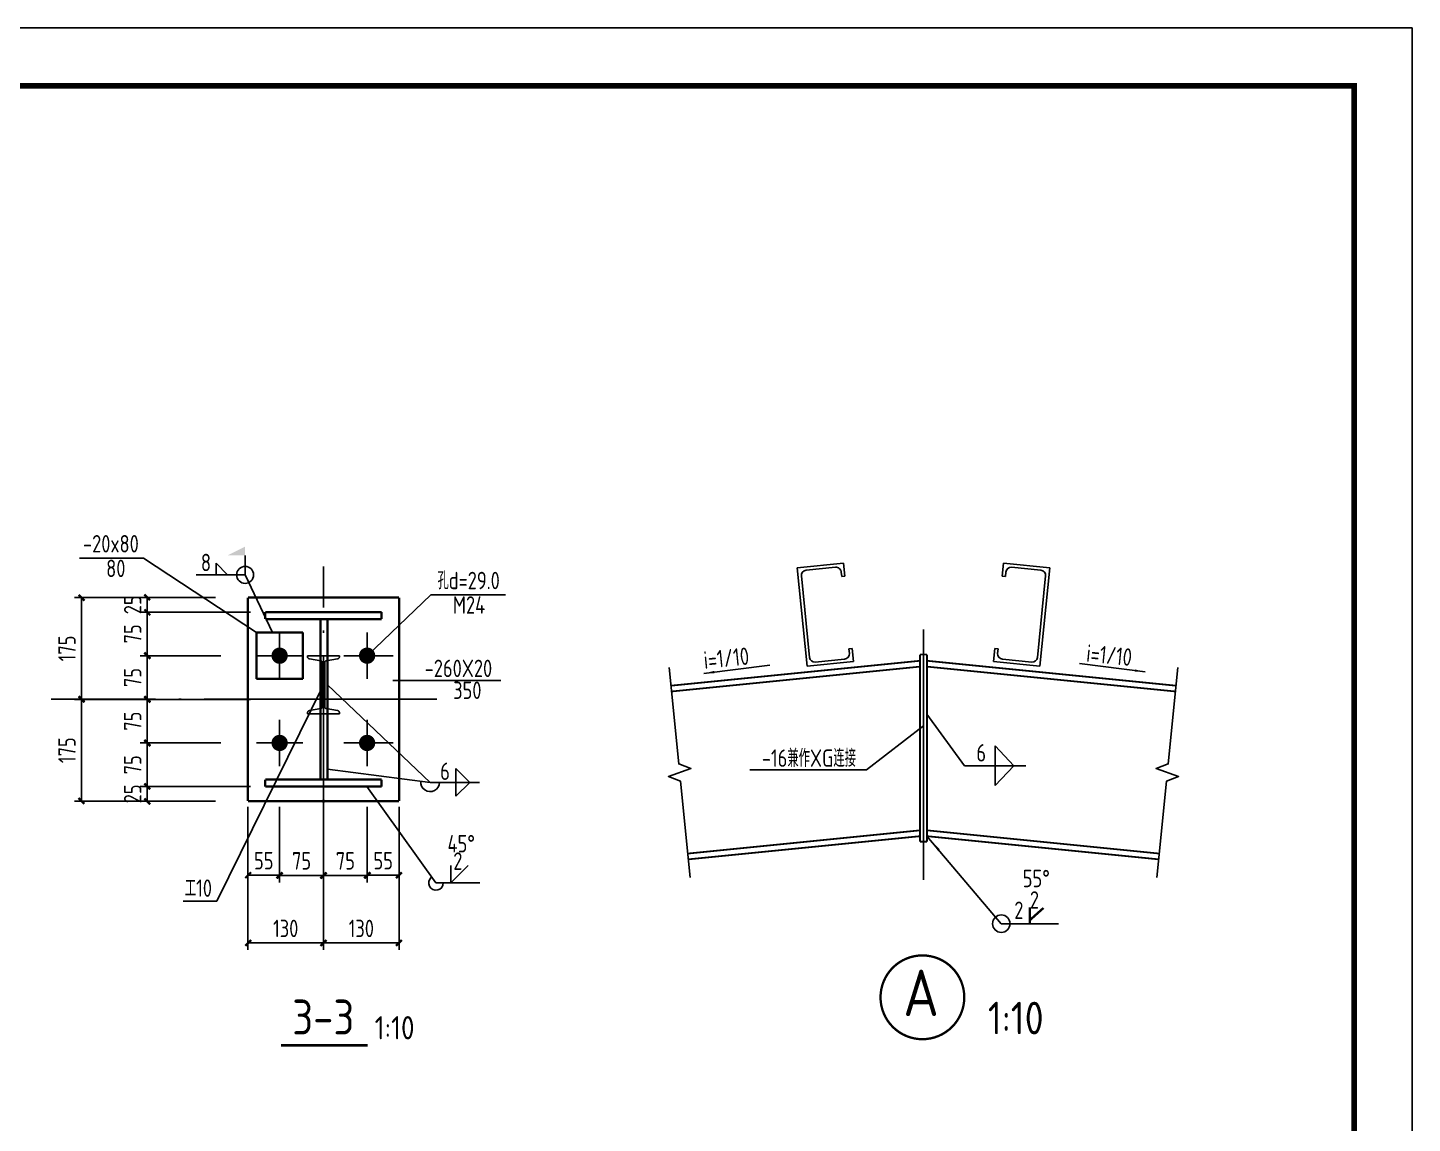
# Model space of a CAD drawing. Header units: millimetres. Extents: x 865974 to 875117, y 40174 to 44891.
# Drawn here: x 870363.5 to 870601.6, y 40579.3 to 40767.6 of the extents above; entities that cross this region are included whole.
import ezdxf

# ---------------------------------------------------------------- set-up
doc = ezdxf.new("R2010")
doc.units = ezdxf.units.MM
doc.header["$LTSCALE"] = 1000
doc.header["$MEASUREMENT"] = 0
for name, pattern in [('2', [11.4, 9, -0.9, 0.6, -0.9]), ('6', [8.75, 5, -1.25, 1.25, -1.25]), ('DASH', [0.35, 0.25, -0.1]), ('DOTE', [2.42, 2, -0.2, 0.02, -0.2])]:
    doc.linetypes.add(name, pattern=pattern)
for name, color, linetype in [('10', 7, 'Continuous'), ('1000', 2, 'Continuous'), ('111', 253, '6'), ('D2', 6, 'Continuous'), ('DIM', 7, 'Continuous'), ('DOTE', 1, 'DOTE'), ('FEN', 21, 'Continuous'), ('LAYER1', 51, 'Continuous'), ('M_Thin', 7, 'Continuous'), ('Prof', 2, 'Continuous'), ('STRUCTURE', 7, 'Continuous'), ('中文', 7, 'Continuous'), ('尺寸标注', 7, 'Continuous'), ('文字', 7, 'Continuous'), ('柱子', 8, 'Continuous'), ('焊缝标注', 3, 'Continuous'), ('独立基础', 2, 'Continuous'), ('编号标注', 253, 'Continuous'), ('螺栓孔标注', 253, 'Continuous'), ('轴线', 253, '2'), ('钢板标注', 253, 'Continuous')]:
    doc.layers.add(name, color=color, linetype=linetype)
doc.styles.add('GBHZ', font='gbenor.shx', dxfattribs={"width": 0.9, "bigfont": 'gbcbig.shx'})
doc.dimstyles.new('Y10', dxfattribs={"dimscale": 0, "dimtxt": 3, "dimasz": 0.01, "dimexe": 1.2, "dimexo": 1, "dimgap": 1, "dimtad": 1, "dimdec": 0, "dimlfac": 10, "dimzin": 0, "dimdsep": 46, "dimtxsty": 'GBHZ', "dimblk1": 'DX', "dimblk2": 'DX', "dimsah": 1, "dimcen": 0.09, "dimdle": 1, "dimadec": 0, "dimazin": 0, "dimtfac": 1, "dimtdec": 0, "dimtix": 1, "dimtmove": 2, "dimatfit": 3, "dimldrblk": 'DX', "dimfxl": 0, "dimtolj": 1, "dimtzin": 0, "dimarcsym": 0})

# ---------------------------------------------------------------- blocks, each defined once
blk = doc.blocks.new('DX')
at = {"color": 0, "linetype": 'ByBlock', "const_width": 40}
blk.add_lwpolyline([(-54, -51), (46, 49)], dxfattribs=at)
blk = doc.blocks.new('*D263')
at = {"layer": 'Defpoints', "color": 0, "linetype": 'ByBlock', "transparency": 16777216}
for p in [(870414.38, 40626.63), (870427.38, 40626.63), (870427.38, 40610.25)]:
    blk.add_point(p, dxfattribs=at)
at = {"layer": 'DIM', "color": 0, "linetype": 'ByBlock', "lineweight": -2, "transparency": 16777216}
for p, q in [((870414.38, 40625.63), (870414.38, 40609.05)), ((870427.38, 40625.63), (870427.38, 40609.05)), ((870414.39, 40610.25), (870427.37, 40610.25))]:
    blk.add_line(p, q, dxfattribs=at)
at = {"layer": 'DIM', "color": 0, "linetype": 'ByBlock', "lineweight": -2, "transparency": 16777216, "xscale": 0.01, "yscale": 0.01, "zscale": 0.01, "rotation": 180}
blk.add_blockref('DX', (870414.38, 40610.25), dxfattribs=at)
at = {"layer": 'DIM', "color": 0, "linetype": 'ByBlock', "lineweight": -2, "transparency": 16777216, "xscale": 0.01, "yscale": 0.01, "zscale": 0.01}
blk.add_blockref('DX', (870427.38, 40610.25), dxfattribs=at)
at = {"layer": 'DIM', "color": 0, "linetype": 'ByBlock', "transparency": 16777216, "insert": (870420.88, 40612.75), "char_height": 3, "attachment_point": 5, "style": 'GBHZ'}
blk.add_mtext('\\A1;130', dxfattribs=at)
blk = doc.blocks.new('*D264')
at = {"layer": 'Defpoints', "color": 0, "linetype": 'ByBlock', "transparency": 16777216}
for p in [(870401.38, 40626.63), (870414.38, 40627.9), (870401.38, 40610.25)]:
    blk.add_point(p, dxfattribs=at)
at = {"layer": 'DIM', "color": 0, "linetype": 'ByBlock', "lineweight": -2, "transparency": 16777216}
for p, q in [((870414.38, 40626.9), (870414.38, 40609.05)), ((870401.38, 40625.63), (870401.38, 40609.05)), ((870414.37, 40610.25), (870401.39, 40610.25))]:
    blk.add_line(p, q, dxfattribs=at)
at = {"layer": 'DIM', "color": 0, "linetype": 'ByBlock', "lineweight": -2, "transparency": 16777216, "xscale": 0.01, "yscale": 0.01, "zscale": 0.01, "rotation": 180}
blk.add_blockref('DX', (870401.38, 40610.25), dxfattribs=at)
at = {"layer": 'DIM', "color": 0, "linetype": 'ByBlock', "lineweight": -2, "transparency": 16777216, "xscale": 0.01, "yscale": 0.01, "zscale": 0.01}
blk.add_blockref('DX', (870414.38, 40610.25), dxfattribs=at)
at = {"layer": 'DIM', "color": 0, "linetype": 'ByBlock', "transparency": 16777216, "insert": (870407.88, 40612.75), "char_height": 3, "attachment_point": 5, "style": 'GBHZ'}
blk.add_mtext('\\A1;130', dxfattribs=at)
blk = doc.blocks.new('*D265')
at = {"layer": 'Defpoints', "color": 0, "linetype": 'ByBlock', "transparency": 16777216}
for p in [(870393.23, 40669.63), (870372.78, 40652.13), (870390.23, 40652.13)]:
    blk.add_point(p, dxfattribs=at)
at = {"layer": 'DIM', "color": 0, "linetype": 'ByBlock', "lineweight": -2, "transparency": 16777216}
for p, q in [((870392.23, 40669.63), (870371.58, 40669.63)), ((870372.78, 40669.62), (870372.78, 40652.14)), ((870389.23, 40652.13), (870371.58, 40652.13))]:
    blk.add_line(p, q, dxfattribs=at)
at = {"layer": 'DIM', "color": 0, "linetype": 'ByBlock', "lineweight": -2, "transparency": 16777216, "xscale": 0.01, "yscale": 0.01, "zscale": 0.01}
for p, rotation in [((870372.78, 40669.63), 90), ((870372.78, 40652.13), 270)]:
    blk.add_blockref('DX', p, dxfattribs=dict(at, rotation=rotation))
at = {"layer": 'DIM', "color": 0, "linetype": 'ByBlock', "transparency": 16777216, "insert": (870370.28, 40660.88), "char_height": 3, "attachment_point": 5, "rotation": 90, "style": 'GBHZ'}
blk.add_mtext('\\A1;175', dxfattribs=at)
blk = doc.blocks.new('*D266')
at = {"layer": 'Defpoints', "color": 0, "linetype": 'ByBlock', "transparency": 16777216}
for p in [(870372.78, 40652.13), (870390.23, 40652.13), (870393.23, 40634.63)]:
    blk.add_point(p, dxfattribs=at)
at = {"layer": 'DIM', "color": 0, "linetype": 'ByBlock', "lineweight": -2, "transparency": 16777216}
for p, q in [((870389.23, 40652.13), (870371.58, 40652.13)), ((870372.78, 40634.64), (870372.78, 40652.12)), ((870392.23, 40634.63), (870371.58, 40634.63))]:
    blk.add_line(p, q, dxfattribs=at)
at = {"layer": 'DIM', "color": 0, "linetype": 'ByBlock', "lineweight": -2, "transparency": 16777216, "xscale": 0.01, "yscale": 0.01, "zscale": 0.01}
for p, rotation in [((870372.78, 40652.13), 90), ((870372.78, 40634.63), 270)]:
    blk.add_blockref('DX', p, dxfattribs=dict(at, rotation=rotation))
at = {"layer": 'DIM', "color": 0, "linetype": 'ByBlock', "transparency": 16777216, "insert": (870370.28, 40643.38), "char_height": 3, "attachment_point": 5, "rotation": 90, "style": 'GBHZ'}
blk.add_mtext('\\A1;175', dxfattribs=at)
blk = doc.blocks.new('*D267')
at = {"layer": 'Defpoints', "color": 0, "linetype": 'ByBlock', "transparency": 16777216}
for p in [(870401.38, 40634.63), (870406.84, 40634.63), (870401.38, 40621.89)]:
    blk.add_point(p, dxfattribs=at)
at = {"layer": 'DIM', "color": 0, "linetype": 'ByBlock', "lineweight": -2, "transparency": 16777216}
for p, q in [((870401.38, 40633.63), (870401.38, 40620.69)), ((870406.84, 40633.63), (870406.84, 40620.69)), ((870406.83, 40621.89), (870401.39, 40621.89))]:
    blk.add_line(p, q, dxfattribs=at)
at = {"layer": 'DIM', "color": 0, "linetype": 'ByBlock', "lineweight": -2, "transparency": 16777216, "xscale": 0.01, "yscale": 0.01, "zscale": 0.01, "rotation": 180}
blk.add_blockref('DX', (870401.38, 40621.89), dxfattribs=at)
at = {"layer": 'DIM', "color": 0, "linetype": 'ByBlock', "lineweight": -2, "transparency": 16777216, "xscale": 0.01, "yscale": 0.01, "zscale": 0.01}
blk.add_blockref('DX', (870406.84, 40621.89), dxfattribs=at)
at = {"layer": 'DIM', "color": 0, "linetype": 'ByBlock', "transparency": 16777216, "insert": (870404.11, 40624.39), "char_height": 3, "attachment_point": 5, "style": 'GBHZ'}
blk.add_mtext('\\A1;55', dxfattribs=at)
blk = doc.blocks.new('*D268')
at = {"layer": 'Defpoints', "color": 0, "linetype": 'ByBlock', "transparency": 16777216}
for p in [(870414.38, 40637.13), (870406.84, 40634.63), (870414.38, 40621.86)]:
    blk.add_point(p, dxfattribs=at)
at = {"layer": 'DIM', "color": 0, "linetype": 'ByBlock', "lineweight": -2, "transparency": 16777216}
for p, q in [((870414.38, 40636.13), (870414.38, 40620.66)), ((870406.84, 40633.63), (870406.84, 40620.66)), ((870406.85, 40621.86), (870414.37, 40621.86))]:
    blk.add_line(p, q, dxfattribs=at)
at = {"layer": 'DIM', "color": 0, "linetype": 'ByBlock', "lineweight": -2, "transparency": 16777216, "xscale": 0.01, "yscale": 0.01, "zscale": 0.01, "rotation": 180}
blk.add_blockref('DX', (870406.84, 40621.86), dxfattribs=at)
at = {"layer": 'DIM', "color": 0, "linetype": 'ByBlock', "lineweight": -2, "transparency": 16777216, "xscale": 0.01, "yscale": 0.01, "zscale": 0.01}
blk.add_blockref('DX', (870414.38, 40621.86), dxfattribs=at)
at = {"layer": 'DIM', "color": 0, "linetype": 'ByBlock', "transparency": 16777216, "insert": (870410.61, 40624.36), "char_height": 3, "attachment_point": 5, "style": 'GBHZ'}
blk.add_mtext('\\A1;75', dxfattribs=at)
blk = doc.blocks.new('*D269')
at = {"layer": 'Defpoints', "color": 0, "linetype": 'ByBlock', "transparency": 16777216}
for p in [(870396.81, 40669.63), (870384.08, 40667.13), (870402.81, 40667.13)]:
    blk.add_point(p, dxfattribs=at)
at = {"layer": 'DIM', "color": 0, "linetype": 'ByBlock', "lineweight": -2, "transparency": 16777216}
for p, q in [((870395.81, 40669.63), (870382.88, 40669.63)), ((870384.08, 40669.64), (870384.08, 40669.65)), ((870384.08, 40669.63), (870384.08, 40667.13)), ((870401.81, 40667.13), (870382.88, 40667.13)), ((870384.08, 40667.12), (870384.08, 40667.11))]:
    blk.add_line(p, q, dxfattribs=at)
at = {"layer": 'DIM', "color": 0, "linetype": 'ByBlock', "lineweight": -2, "transparency": 16777216, "xscale": 0.01, "yscale": 0.01, "zscale": 0.01}
for p, rotation in [((870384.08, 40669.63), 270), ((870384.08, 40667.13), 90)]:
    blk.add_blockref('DX', p, dxfattribs=dict(at, rotation=rotation))
at = {"layer": 'DIM', "color": 0, "linetype": 'ByBlock', "transparency": 16777216, "insert": (870381.58, 40668.38), "char_height": 3, "attachment_point": 5, "rotation": 90, "style": 'GBHZ'}
blk.add_mtext('\\A1;25', dxfattribs=at)
blk = doc.blocks.new('*D270')
at = {"layer": 'Defpoints', "color": 0, "linetype": 'ByBlock', "transparency": 16777216}
for p in [(870402.81, 40667.13), (870384.08, 40659.63), (870397.73, 40659.63)]:
    blk.add_point(p, dxfattribs=at)
at = {"layer": 'DIM', "color": 0, "linetype": 'ByBlock', "lineweight": -2, "transparency": 16777216}
for p, q in [((870401.81, 40667.13), (870382.88, 40667.13)), ((870384.08, 40667.12), (870384.08, 40659.64)), ((870396.73, 40659.63), (870382.88, 40659.63))]:
    blk.add_line(p, q, dxfattribs=at)
at = {"layer": 'DIM', "color": 0, "linetype": 'ByBlock', "lineweight": -2, "transparency": 16777216, "xscale": 0.01, "yscale": 0.01, "zscale": 0.01}
for p, rotation in [((870384.08, 40667.13), 90), ((870384.08, 40659.63), 270)]:
    blk.add_blockref('DX', p, dxfattribs=dict(at, rotation=rotation))
at = {"layer": 'DIM', "color": 0, "linetype": 'ByBlock', "transparency": 16777216, "insert": (870381.58, 40663.38), "char_height": 3, "attachment_point": 5, "rotation": 90, "style": 'GBHZ'}
blk.add_mtext('\\A1;75', dxfattribs=at)
blk = doc.blocks.new('*D271')
at = {"layer": 'Defpoints', "color": 0, "linetype": 'ByBlock', "transparency": 16777216}
for p in [(870384.08, 40637.13), (870402.81, 40637.13), (870396.81, 40634.63)]:
    blk.add_point(p, dxfattribs=at)
at = {"layer": 'DIM', "color": 0, "linetype": 'ByBlock', "lineweight": -2, "transparency": 16777216}
for p, q in [((870401.81, 40637.13), (870382.88, 40637.13)), ((870384.08, 40637.14), (870384.08, 40637.15)), ((870384.08, 40634.63), (870384.08, 40637.13)), ((870395.81, 40634.63), (870382.88, 40634.63)), ((870384.08, 40634.62), (870384.08, 40634.61))]:
    blk.add_line(p, q, dxfattribs=at)
at = {"layer": 'DIM', "color": 0, "linetype": 'ByBlock', "lineweight": -2, "transparency": 16777216, "xscale": 0.01, "yscale": 0.01, "zscale": 0.01}
for p, rotation in [((870384.08, 40637.13), 270), ((870384.08, 40634.63), 90)]:
    blk.add_blockref('DX', p, dxfattribs=dict(at, rotation=rotation))
at = {"layer": 'DIM', "color": 0, "linetype": 'ByBlock', "transparency": 16777216, "insert": (870381.58, 40635.88), "char_height": 3, "attachment_point": 5, "rotation": 90, "style": 'GBHZ'}
blk.add_mtext('\\A1;25', dxfattribs=at)
blk = doc.blocks.new('*D272')
at = {"layer": 'Defpoints', "color": 0, "linetype": 'ByBlock', "transparency": 16777216}
for p in [(870421.91, 40634.63), (870427.38, 40634.63), (870427.38, 40621.89)]:
    blk.add_point(p, dxfattribs=at)
at = {"layer": 'DIM', "color": 0, "linetype": 'ByBlock', "lineweight": -2, "transparency": 16777216}
for p, q in [((870421.91, 40633.63), (870421.91, 40620.69)), ((870427.38, 40633.63), (870427.38, 40620.69)), ((870421.92, 40621.89), (870427.37, 40621.89))]:
    blk.add_line(p, q, dxfattribs=at)
at = {"layer": 'DIM', "color": 0, "linetype": 'ByBlock', "lineweight": -2, "transparency": 16777216, "xscale": 0.01, "yscale": 0.01, "zscale": 0.01, "rotation": 180}
blk.add_blockref('DX', (870421.91, 40621.89), dxfattribs=at)
at = {"layer": 'DIM', "color": 0, "linetype": 'ByBlock', "lineweight": -2, "transparency": 16777216, "xscale": 0.01, "yscale": 0.01, "zscale": 0.01}
blk.add_blockref('DX', (870427.38, 40621.89), dxfattribs=at)
at = {"layer": 'DIM', "color": 0, "linetype": 'ByBlock', "transparency": 16777216, "insert": (870424.64, 40624.39), "char_height": 3, "attachment_point": 5, "style": 'GBHZ'}
blk.add_mtext('\\A1;55', dxfattribs=at)
blk = doc.blocks.new('*D273')
at = {"layer": 'Defpoints', "color": 0, "linetype": 'ByBlock', "transparency": 16777216}
for p in [(870414.38, 40637.13), (870421.91, 40634.63), (870414.38, 40621.86)]:
    blk.add_point(p, dxfattribs=at)
at = {"layer": 'DIM', "color": 0, "linetype": 'ByBlock', "lineweight": -2, "transparency": 16777216}
for p, q in [((870414.38, 40636.13), (870414.38, 40620.66)), ((870421.91, 40633.63), (870421.91, 40620.66)), ((870421.9, 40621.86), (870414.39, 40621.86))]:
    blk.add_line(p, q, dxfattribs=at)
at = {"layer": 'DIM', "color": 0, "linetype": 'ByBlock', "lineweight": -2, "transparency": 16777216, "xscale": 0.01, "yscale": 0.01, "zscale": 0.01, "rotation": 180}
blk.add_blockref('DX', (870414.38, 40621.86), dxfattribs=at)
at = {"layer": 'DIM', "color": 0, "linetype": 'ByBlock', "lineweight": -2, "transparency": 16777216, "xscale": 0.01, "yscale": 0.01, "zscale": 0.01}
blk.add_blockref('DX', (870421.91, 40621.86), dxfattribs=at)
at = {"layer": 'DIM', "color": 0, "linetype": 'ByBlock', "transparency": 16777216, "insert": (870418.14, 40624.36), "char_height": 3, "attachment_point": 5, "style": 'GBHZ'}
blk.add_mtext('\\A1;75', dxfattribs=at)
blk = doc.blocks.new('*D226')
at = {"layer": 'Defpoints', "color": 0, "linetype": 'ByBlock', "transparency": 16777216}
for p in [(870384.08, 40659.63), (870397.73, 40659.63), (870402.81, 40652.13)]:
    blk.add_point(p, dxfattribs=at)
at = {"layer": 'DIM', "color": 0, "linetype": 'ByBlock', "lineweight": -2, "transparency": 16777216}
for p, q in [((870396.73, 40659.63), (870382.88, 40659.63)), ((870384.08, 40652.14), (870384.08, 40659.62)), ((870401.81, 40652.13), (870382.88, 40652.13))]:
    blk.add_line(p, q, dxfattribs=at)
at = {"layer": 'DIM', "color": 0, "linetype": 'ByBlock', "lineweight": -2, "transparency": 16777216, "xscale": 0.01, "yscale": 0.01, "zscale": 0.01}
for p, rotation in [((870384.08, 40659.63), 90), ((870384.08, 40652.13), 270)]:
    blk.add_blockref('DX', p, dxfattribs=dict(at, rotation=rotation))
at = {"layer": 'DIM', "color": 0, "linetype": 'ByBlock', "transparency": 16777216, "insert": (870381.58, 40655.88), "char_height": 3, "attachment_point": 5, "rotation": 90, "style": 'GBHZ'}
blk.add_mtext('\\A1;75', dxfattribs=at)
blk = doc.blocks.new('*D227')
at = {"layer": 'Defpoints', "color": 0, "linetype": 'ByBlock', "transparency": 16777216}
for p in [(870384.08, 40644.63), (870397.73, 40644.63), (870402.81, 40637.13)]:
    blk.add_point(p, dxfattribs=at)
at = {"layer": 'DIM', "color": 0, "linetype": 'ByBlock', "lineweight": -2, "transparency": 16777216}
for p, q in [((870396.73, 40644.63), (870382.88, 40644.63)), ((870384.08, 40637.14), (870384.08, 40644.62)), ((870401.81, 40637.13), (870382.88, 40637.13))]:
    blk.add_line(p, q, dxfattribs=at)
at = {"layer": 'DIM', "color": 0, "linetype": 'ByBlock', "lineweight": -2, "transparency": 16777216, "xscale": 0.01, "yscale": 0.01, "zscale": 0.01}
for p, rotation in [((870384.08, 40644.63), 90), ((870384.08, 40637.13), 270)]:
    blk.add_blockref('DX', p, dxfattribs=dict(at, rotation=rotation))
at = {"layer": 'DIM', "color": 0, "linetype": 'ByBlock', "transparency": 16777216, "insert": (870381.58, 40640.88), "char_height": 3, "attachment_point": 5, "rotation": 90, "style": 'GBHZ'}
blk.add_mtext('\\A1;75', dxfattribs=at)
blk = doc.blocks.new('*D228')
at = {"layer": 'Defpoints', "color": 0, "linetype": 'ByBlock', "transparency": 16777216}
for p in [(870402.81, 40652.13), (870384.08, 40644.63), (870397.73, 40644.63)]:
    blk.add_point(p, dxfattribs=at)
at = {"layer": 'DIM', "color": 0, "linetype": 'ByBlock', "lineweight": -2, "transparency": 16777216}
for p, q in [((870401.81, 40652.13), (870382.88, 40652.13)), ((870384.08, 40652.12), (870384.08, 40644.64)), ((870396.73, 40644.63), (870382.88, 40644.63))]:
    blk.add_line(p, q, dxfattribs=at)
at = {"layer": 'DIM', "color": 0, "linetype": 'ByBlock', "lineweight": -2, "transparency": 16777216, "xscale": 0.01, "yscale": 0.01, "zscale": 0.01}
for p, rotation in [((870384.08, 40652.13), 90), ((870384.08, 40644.63), 270)]:
    blk.add_blockref('DX', p, dxfattribs=dict(at, rotation=rotation))
at = {"layer": 'DIM', "color": 0, "linetype": 'ByBlock', "transparency": 16777216, "insert": (870381.58, 40648.38), "char_height": 3, "attachment_point": 5, "rotation": 90, "style": 'GBHZ'}
blk.add_mtext('\\A1;75', dxfattribs=at)

msp = doc.modelspace()

# ---------------------------------------------------------------- linework, layer by layer
at = {"color": 0}
for p, q in [((870601.552, 40767.578), (869760.552, 40767.578)), ((869760.552, 40767.578), (870601.552, 40767.578)), ((870601.552, 40767.578), (870601.552, 40173.578))]:
    msp.add_line(p, q, dxfattribs=at)
at = {"color": 7}
for p, q in [((870479.769, 40656.594), (870491.102, 40658.014)), ((870555.657, 40656.846), (870544.324, 40658.266))]:
    msp.add_line(p, q, dxfattribs=at)
at = {"color": 86}
for p, q in [((870507.711, 40640.028), (870517.524, 40647.596)), ((870507.711, 40640.028), (870487.667, 40640.028)), ((870530.894, 40613.564, 2), (870518.124, 40628.607)), ((870530.894, 40613.564, 2), (870540.734, 40613.564, 2))]:
    msp.add_line(p, q, dxfattribs=at)
at = {"color": 0, "const_width": 1}
msp.add_lwpolyline([(870591.552, 40183.578), (869785.552, 40183.578), (869785.552, 40757.578), (870591.552, 40757.578)], close=True, dxfattribs=at)
at = {"color": 7}
for points in [[(870479.769, 40656.594, 0, 0.4, 0), (870481.554, 40656.818, 0.4, 0.4, 0)], [(870555.657, 40656.846, 0, 0.4, 0), (870553.872, 40657.07, 0.4, 0.4, 0)]]:
    msp.add_lwpolyline(points, format="xyseb", dxfattribs=at)
at = {"color": 86, "const_width": 0.4, "elevation": 2}
for points in [[(870535.814, 40613.564), (870535.814, 40616.365)], [(870535.814, 40614.186), (870538.141, 40616.261)]]:
    msp.add_lwpolyline(points, dxfattribs=at)
at = {"ltscale": 0.5, "const_width": 0.4}
msp.add_lwpolyline([(870510.134, 40600.912, 1), (870524.534, 40600.912, 1)], format="xyb", close=True, dxfattribs=at)
at = {"color": 86}
msp.add_circle((870530.894, 40613.564, 2), 1.5, dxfattribs=at)
at = {"layer": '10', "linetype": 'ByBlock'}
for p, q in [((870406.838, 40655.634), (870406.838, 40663.634)), ((870421.875, 40655.634), (870421.875, 40663.634)), ((870410.838, 40659.634), (870402.838, 40659.634)), ((870426.375, 40659.634), (870417.875, 40659.634)), ((870406.838, 40648.634), (870406.838, 40640.634)), ((870421.875, 40648.634), (870421.875, 40640.634)), ((870410.838, 40644.634), (870402.838, 40644.634)), ((870426.375, 40644.634), (870417.875, 40644.634))]:
    msp.add_line(p, q, dxfattribs=at)
at = {"layer": '10', "linetype": 'ByBlock', "const_width": 1.4}
for points in [[(870406.838, 40660.334, 1), (870406.838, 40658.934, 1), (870406.838, 40660.334, 1)], [(870421.875, 40660.334, 1), (870421.875, 40658.934, 1), (870421.875, 40660.334, 1)], [(870406.838, 40643.934, -1), (870406.838, 40645.334, -1), (870406.838, 40643.934, -1)], [(870421.875, 40643.934, -1), (870421.875, 40645.334, -1), (870421.875, 40643.934, -1)]]:
    msp.add_lwpolyline(points, format="xyb", close=True, dxfattribs=at)
at = {"layer": '10', "const_width": 0.45, "elevation": 3}
msp.add_lwpolyline([(870407.089, 40592.662), (870421.953, 40592.662)], dxfattribs=at)
at = {"layer": '1000', "linetype": 'ByBlock', "const_width": 0.4}
for points in [[(870401.375, 40669.634), (870427.375, 40669.634)], [(870401.375, 40669.634), (870401.375, 40634.634)], [(870427.375, 40634.634), (870427.375, 40669.634)], [(870404.375, 40667.134), (870424.375, 40667.134)], [(870404.375, 40665.934), (870404.375, 40667.134)], [(870424.375, 40667.134), (870424.375, 40665.934)], [(870424.375, 40665.934), (870404.375, 40665.934)], [(870413.838, 40638.334), (870413.838, 40665.934)], [(870415.038, 40638.334), (870415.038, 40665.934)], [(870402.838, 40663.634), (870402.838, 40655.634)], [(870410.838, 40663.634), (870402.838, 40663.634)], [(870410.838, 40655.634), (870410.838, 40663.634)], [(870402.838, 40655.634), (870410.838, 40655.634)], [(870404.375, 40638.334), (870404.375, 40637.134)], [(870424.375, 40638.334), (870404.375, 40638.334)], [(870424.375, 40637.134), (870424.375, 40638.334)], [(870404.375, 40637.134), (870424.375, 40637.134)], [(870401.375, 40634.634), (870427.375, 40634.634)]]:
    msp.add_lwpolyline(points, dxfattribs=at)
msp.add_lwpolyline([(870414.375, 40634.734, 1), (870414.375, 40634.534, 1), (870414.375, 40634.734, 1)], format="xyb", close=True, dxfattribs=at)
at = {"layer": '111'}
msp.add_line((870517.524, 40664.125), (870517.524, 40621.131), dxfattribs=at)
at = {"layer": 'D2'}
for p, q in [((870495.832, 40674.74), (870503.791, 40675.536)), ((870497.524, 40657.822), (870495.832, 40674.74)), ((870497.347, 40674.319), (870502.39, 40674.824)), ((870503.455, 40673.231), (870503.376, 40674.016)), ((870504.016, 40673.287), (870503.791, 40675.536)), ((870531.032, 40673.287), (870531.257, 40675.536)), ((870539.216, 40674.74), (870531.257, 40675.536)), ((870531.593, 40673.231), (870531.672, 40674.016)), ((870537.702, 40674.319), (870532.658, 40674.824)), ((870537.524, 40657.822), (870539.216, 40674.74)), ((870497.939, 40659.335), (870496.539, 40673.332)), ((870503.455, 40673.231), (870504.016, 40673.287)), ((870531.593, 40673.231), (870531.032, 40673.287)), ((870537.109, 40659.335), (870538.509, 40673.332)), ((870504.698, 40660.804), (870505.258, 40660.86)), ((870504.776, 40660.019), (870504.698, 40660.804)), ((870505.483, 40658.618), (870505.258, 40660.86)), ((870529.565, 40658.618), (870529.79, 40660.86)), ((870530.35, 40660.804), (870529.79, 40660.86)), ((870530.272, 40660.019), (870530.35, 40660.804)), ((870497.524, 40657.822), (870505.483, 40658.618)), ((870498.926, 40658.528), (870503.969, 40659.032)), ((870537.524, 40657.822), (870529.565, 40658.618)), ((870536.122, 40658.528), (870531.079, 40659.032))]:
    msp.add_line(p, q, dxfattribs=at)
for centre, start, end in [((870497.436, 40673.422), 95.71062, 185.71062), ((870502.479, 40673.926), 5.71062, 95.71062), ((870532.569, 40673.926), 84.28938, 174.28938), ((870537.612, 40673.422), 354.28938, 84.28938), ((870503.879, 40659.93), 275.71062, 5.71062), ((870531.169, 40659.93), 174.28938, 264.28938), ((870498.836, 40659.425), 185.71062, 275.71062), ((870536.212, 40659.425), 264.28938, 354.28938)]:
    msp.add_arc(centre, 0.902, start, end, dxfattribs=at)
at = {"layer": 'DIM'}
for p, q in [((870529.86, 40644.133), (870533.08, 40640.712)), ((870529.86, 40640.712), (870529.86, 40644.133)), ((870529.86, 40637.292), (870533.08, 40640.712)), ((870529.86, 40640.712), (870529.86, 40637.292))]:
    msp.add_line(p, q, dxfattribs=at)
at = {"layer": 'DOTE', "linetype": 'DOTE', "ltscale": 0.02}
for p, q in [((870414.375, 40619.541), (870414.375, 40674.991)), ((870433.886, 40652.134), (870367.534, 40652.134))]:
    msp.add_line(p, q, dxfattribs=at)
at = {"layer": 'FEN'}
msp.add_line((870535.814, 40613.564, 2), (870535.814, 40615.564, 2), dxfattribs=at)
at = {"layer": 'FEN', "elevation": 0.362}
msp.add_lwpolyline([(870518.124, 40628.607, 0, 0.4, 0), (870520.146, 40626.225, 0.4, 0.4, 0)], format="xyseb", dxfattribs=at)
at = {"layer": 'M_Thin'}
for points in [[(870473.801, 40657.61), (870475.457, 40641.043), (870477.547, 40640.247), (870473.666, 40638.854), (870475.756, 40638.058), (870477.413, 40621.49)], [(870561.247, 40657.61), (870559.591, 40641.043), (870557.501, 40640.247), (870561.382, 40638.854), (870559.292, 40638.058), (870557.635, 40621.49)]]:
    msp.add_lwpolyline(points, dxfattribs=at)
at = {"layer": 'Prof', "linetype": 'DASH', "ltscale": 5}
msp.add_lwpolyline([(870411.625, 40649.634), (870417.125, 40649.634), (870417.125, 40649.784, 0.3689195), (870416.767, 40650.203), (870414.824, 40650.527, -0.3689195), (870414.6, 40650.789), (870414.6, 40658.479, -0.3689195), (870414.824, 40658.741), (870416.767, 40659.065, 0.3689195), (870417.125, 40659.484), (870417.125, 40659.634), (870411.625, 40659.634), (870411.625, 40659.484, 0.3689195), (870411.984, 40659.065), (870413.926, 40658.741, -0.3689195), (870414.15, 40658.479), (870414.15, 40650.789, -0.3689195), (870413.926, 40650.527), (870411.984, 40650.203, 0.3689195), (870411.625, 40649.784)], format="xyb", close=True, dxfattribs=at)
at = {"layer": '尺寸标注', "color": 0}
for p, q in [((870414.375, 40654.634), (870396.046, 40617.428)), ((870414.6, 40654.634), (870414.15, 40654.634)), ((870396.046, 40617.428), (870390.276, 40617.428))]:
    msp.add_line(p, q, dxfattribs=at)
at = {"layer": '尺寸标注'}
msp.add_circle((870400.9, 40673.513), 1.46, dxfattribs=at)
msp.add_arc((870432.705, 40637.86), 1.59, 172.73102, 0, dxfattribs=at)
at = {"layer": '柱子', "const_width": 0.3}
for points in [[(870516.924, 40659.817), (870516.924, 40627.667)], [(870516.924, 40659.817), (870518.124, 40659.817)], [(870518.124, 40659.817), (870518.124, 40627.667)], [(870474.114, 40654.476), (870516.924, 40658.757)], [(870474.214, 40653.481), (870516.924, 40657.752)], [(870518.124, 40658.757), (870560.934, 40654.476)], [(870518.124, 40657.752), (870560.834, 40653.481)], [(870477, 40625.62), (870516.924, 40629.612)], [(870477.099, 40624.625), (870516.924, 40628.607)], [(870518.124, 40629.612), (870558.048, 40625.62)], [(870518.124, 40628.607), (870557.949, 40624.625)], [(870516.924, 40627.667), (870518.124, 40627.667)]]:
    msp.add_lwpolyline(points, dxfattribs=at)
at = {"layer": '焊缝标注', "linetype": 'ByBlock'}
for p, q in [((870400.9, 40673.513), (870400.9, 40676.877)), ((870395.9, 40673.513), (870395.9, 40675.513)), ((870397.9, 40673.513), (870395.9, 40675.513)), ((870400.9, 40673.513), (870392.48, 40673.513)), ((870405.587, 40663.634), (870400.9, 40673.513)), ((870415.038, 40654.634), (870432.705, 40637.86)), ((870432.705, 40637.86), (870415.038, 40640.114)), ((870437.147, 40640.26), (870439.547, 40637.86)), ((870437.147, 40640.26), (870437.147, 40637.86)), ((870421.844, 40637.134), (870433.717, 40620.577)), ((870432.705, 40637.86), (870441.216, 40637.86)), ((870437.147, 40635.46), (870439.547, 40637.86)), ((870437.147, 40635.46), (870437.147, 40637.86)), ((870436.251, 40620.577), (870439.251, 40623.577)), ((870436.251, 40620.577), (870436.251, 40623.577)), ((870433.717, 40620.577), (870441.251, 40620.577))]:
    msp.add_line(p, q, dxfattribs=at)
msp.add_arc((870433.717, 40620.577), 1.25, 130.18372, 0, dxfattribs=at)
msp.add_solid([(870400.9, 40676.877), (870397.9, 40676.877), (870400.9, 40678.377)], dxfattribs=at)
at = {"layer": '独立基础', "color": 7}
for p, q in [((870518.124, 40649.608), (870524.596, 40640.712)), ((870524.596, 40640.712), (870535.123, 40640.712))]:
    msp.add_line(p, q, dxfattribs=at)
at = {"layer": '编号标注', "linetype": 'ByBlock', "const_width": 0.2}
msp.add_lwpolyline([(870414.375, 40669.534, -1), (870414.375, 40669.734, -1), (870414.375, 40669.534, -1)], format="xyb", close=True, dxfattribs=at)
at = {"layer": '螺栓孔标注', "linetype": 'ByBlock'}
for p, q in [((870383.427, 40676.387), (870372.456, 40676.387)), ((870383.427, 40676.387), (870402.838, 40663.634)), ((870432.813, 40670.071), (870421.875, 40659.634)), ((870445.645, 40670.071), (870432.813, 40670.071))]:
    msp.add_line(p, q, dxfattribs=at)
at = {"layer": '钢板标注', "linetype": 'ByBlock'}
msp.add_line((870426.317, 40655.361), (870444.889, 40655.361), dxfattribs=at)

# ---------------------------------------------------------------- texts
at = {"color": 7, "ltscale": 0.5, "style": 'GBHZ', "width": 0.9}
for rotation, p in [(5.68843, (870479.872, 40657.341)), (354.31157, (870545.405, 40658.604))]:
    msp.add_text('i=1/10', height=3, rotation=rotation, dxfattribs=at).set_placement(p)
at = {"layer": 'FEN', "style": 'GBHZ', "width": 0.9}
for s, p in [('55%%d', (870534.584, 40619.831)), ('2', (870533.13, 40614.373)), ('2', (870535.811, 40616.152))]:
    msp.add_text(s, height=3, dxfattribs=at).set_placement(p)
at = {"layer": 'LAYER1', "color": 7, "style": 'GBHZ', "width": 0.9}
msp.add_text('-16兼作XG连接', height=3, dxfattribs=at).set_placement((870489.732, 40640.522))
at = {"layer": 'STRUCTURE', "color": 4, "style": 'GBHZ', "width": 0.9}
msp.add_text('6', height=3, dxfattribs=at).set_placement((870526.621, 40641.437))
at = {"layer": '中文', "style": 'GBHZ'}
msp.add_text('1:10', height=4, dxfattribs=at).set_placement((870423.178, 40593.678, 2.991))
at = {"layer": '文字', "color": 6, "style": 'GBHZ'}
for s, height, p in [('A', 8, (870514.036, 40597.689)), ('1:10', 5.6, (870528.588, 40594.549, -0.009))]:
    msp.add_text(s, height=height, dxfattribs=at).set_placement(p)
at = {"layer": '焊缝标注', "linetype": 'ByBlock', "style": 'GBHZ', "width": 0.9}
for s, p in [('8', (870393.304, 40674.15)), ('6', (870434.439, 40638.265)), ('45°', (870435.695, 40625.819)), ('2', (870436.695, 40622.819))]:
    msp.add_text(s, height=3, dxfattribs=at).set_placement(p)
at = {"layer": '螺栓孔标注', "linetype": 'ByBlock', "style": 'GBHZ', "width": 0.9}
for s, p in [('-20x80', (870373.038, 40677.371)), ('80', (870377.016, 40673.137)), ('孔d=29.0', (870433.964, 40671.056)), ('M24', (870436.626, 40666.85))]:
    msp.add_text(s, height=3, dxfattribs=at).set_placement(p)
at = {"layer": '轴线', "color": 61, "linetype": 'ByBlock', "style": 'GBHZ'}
msp.add_text('3-3', height=6, dxfattribs=at).set_placement((870408.999, 40594.517, 3))
at = {"layer": '钢板标注', "linetype": 'ByBlock', "style": 'GBHZ', "width": 0.9}
for s, p in [('-260X20', (870431.774, 40655.949)), ('350', (870436.666, 40652.186)), ('工10', (870390.536, 40618.174))]:
    msp.add_text(s, height=3, dxfattribs=at).set_placement(p)

# ---------------------------------------------------------------- dimensions: what is measured, and where the dimension line sits
at = {"layer": 'DIM', "linetype": 'ByBlock'}
for base, p1, p2, angle, picture, middle in [((870372.778, 40652.134), (870393.23, 40669.634), (870390.23, 40652.134), 90, '*D265', (870370.278, 40660.884)), ((870384.075, 40667.134), (870396.806, 40669.634), (870402.806, 40667.134), 90, '*D269', (870381.575, 40668.384)), ((870384.075, 40659.634), (870402.806, 40667.134), (870397.731, 40659.634), 90, '*D270', (870381.575, 40663.384)), ((870384.075, 40659.634), (870402.806, 40652.134), (870397.731, 40659.634), 270, '*D226', (870381.575, 40655.884)), ((870372.778, 40652.134), (870393.23, 40634.634), (870390.23, 40652.134), 270, '*D266', (870370.278, 40643.384)), ((870384.075, 40644.634), (870402.806, 40652.134), (870397.731, 40644.634), 90, '*D228', (870381.575, 40648.384)), ((870384.075, 40644.634), (870402.806, 40637.134), (870397.731, 40644.634), 270, '*D227', (870381.575, 40640.884)), ((870384.075, 40637.134), (870396.806, 40634.634), (870402.806, 40637.134), 270, '*D271', (870381.575, 40635.884)), ((870414.375, 40621.862), (870421.913, 40634.634), (870414.375, 40637.134), 180, '*D273', (870418.144, 40624.362)), ((870427.375, 40621.889), (870421.913, 40634.634), (870427.375, 40634.634), 180, '*D272', (870424.644, 40624.389)), ((870427.375, 40610.255), (870414.375, 40626.634), (870427.375, 40626.634), 180, '*D263', (870420.875, 40612.755))]:
    dim = msp.add_linear_dim(base=base, p1=p1, p2=p2, angle=angle, dimstyle='Y10', override={"dimscale": 1}, dxfattribs=at)
    dim.commit()
    dim.dimension.update_dxf_attribs({"geometry": picture, "text_midpoint": middle})
for base, p1, p2, picture, middle in [((870414.375, 40621.862), (870406.838, 40634.634), (870414.375, 40637.134), '*D268', (870410.607, 40624.362)), ((870401.375, 40621.889), (870406.838, 40634.634), (870401.375, 40634.634), '*D267', (870404.107, 40624.389)), ((870401.375, 40610.255), (870414.375, 40627.898), (870401.375, 40626.634), '*D264', (870407.875, 40612.755))]:
    dim = msp.add_linear_dim(base=base, p1=p1, p2=p2, dimstyle='Y10', override={"dimscale": 1}, dxfattribs=at)
    dim.commit()
    dim.dimension.update_dxf_attribs({"geometry": picture, "text_midpoint": middle})

doc.saveas('drawing.dxf')
